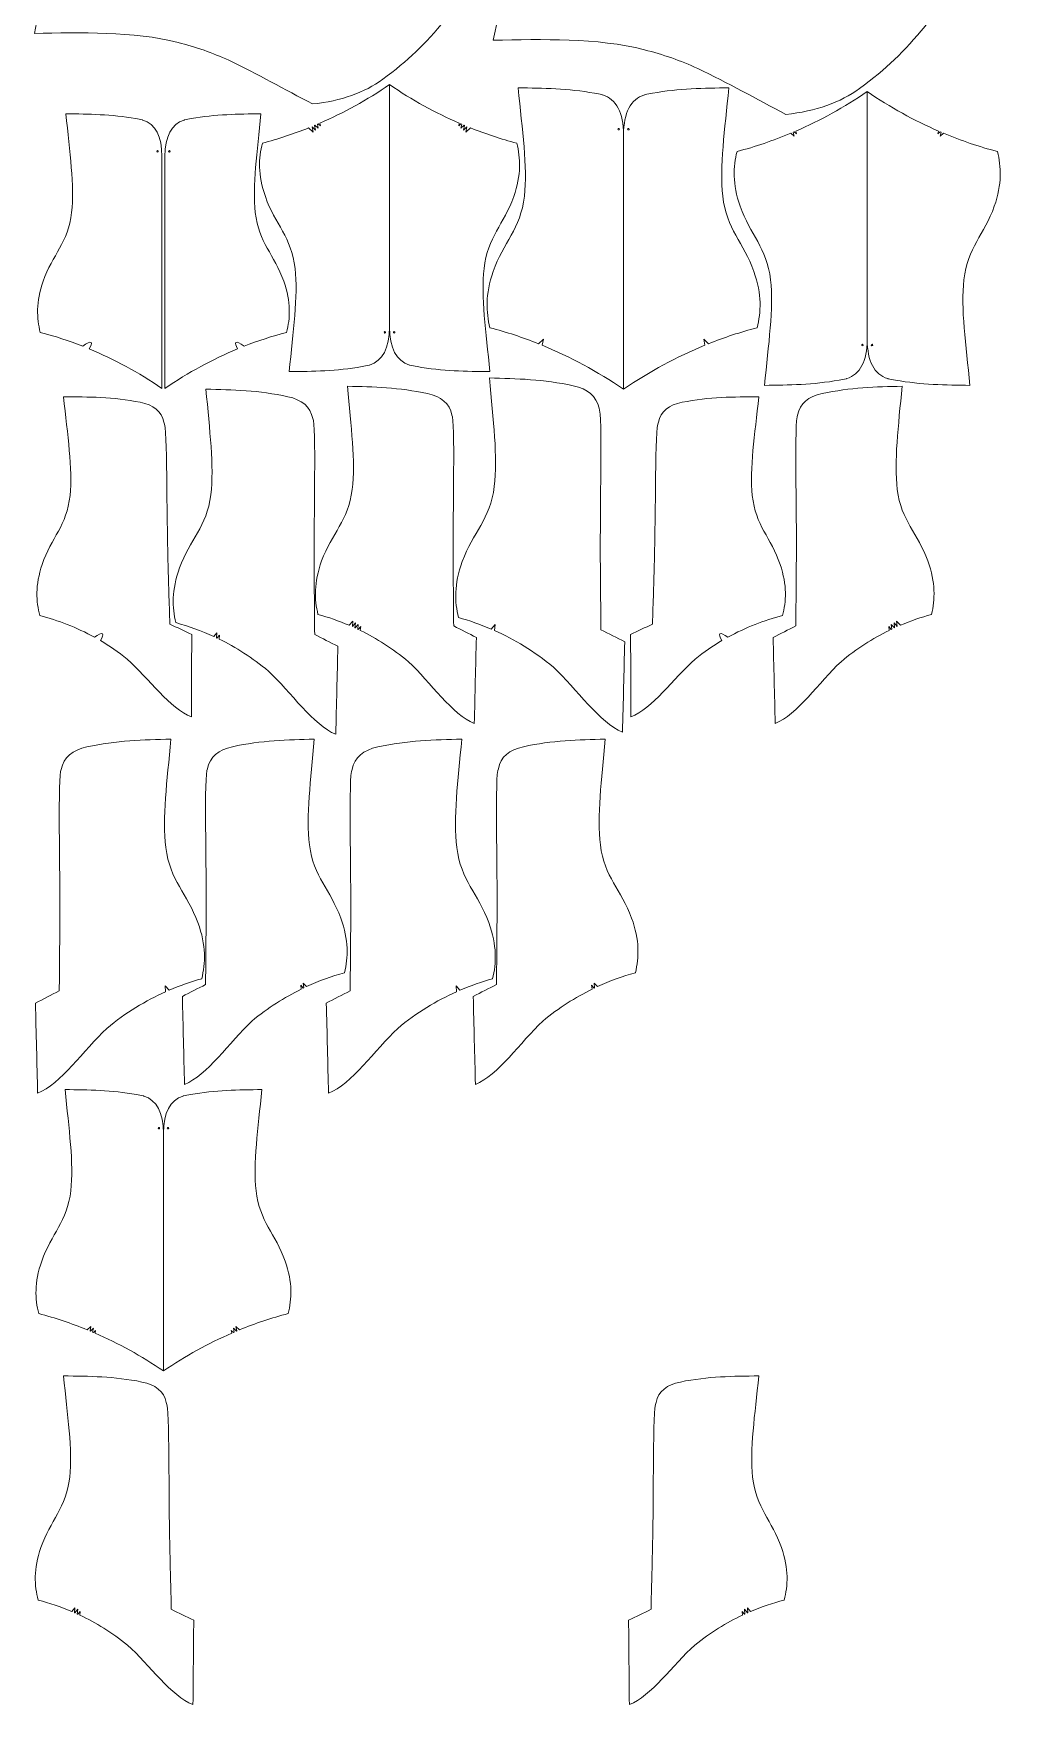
# Model space of a CAD drawing. Header units: centimetres. Extents: x -33 to 32, y -295 to -71.
# Drawn here: x -32.6 to 32.5, y -295 to -183.1 of the extents above; entities that cross this region are included whole.
import ezdxf

# ---------------------------------------------------------------- set-up
doc = ezdxf.new("R2010")
doc.units = ezdxf.units.CM
doc.header["$MEASUREMENT"] = 0
doc.layers.add('Layer 1', color=7, linetype='Continuous')

msp = doc.modelspace()

# ---------------------------------------------------------------- linework, layer by layer
at = {"layer": 'Layer 1', "color": 250, "lineweight": 20}
for points, knots in [([(0.07031, -174.0074), (-0.10193, -172.87652), (-1.4455, -171.23133), (-2.16322, -170.21878), (-3.07031, -168.93911), (-4.058, -167.69209), (-4.98996, -166.42251), (-6.31578, -164.81381), (-7.46897, -163.69403), (-9.16235, -162.45643), (-10.38742, -161.56114), (-11.94888, -161.00803), (-13.85112, -160.80163), (-15.72543, -161.77657), (-17.54985, -162.81549), (-19.47407, -163.72644), (-20.54565, -164.22723), (-21.68208, -164.61452), (-22.86583, -164.91901), (-25.88849, -165.69645), (-29.38812, -165.57224), (-32.48788, -165.53045), (-30.09768, -177.42289), (-30.09768, -171.22671), (-32.48788, -183.11916), (-29.38812, -183.07737), (-25.88849, -182.95316), (-22.86583, -183.73059), (-21.68208, -184.03509), (-20.54565, -184.42238), (-19.47407, -184.92317), (-17.54985, -185.83412), (-15.72543, -186.87304), (-13.85112, -187.84798), (-11.94888, -187.64158), (-10.38742, -187.08847), (-9.16235, -186.19318), (-7.46897, -184.95558), (-6.31578, -183.8358), (-4.98996, -182.2271), (-4.058, -180.95752), (-3.07031, -179.7105), (-2.16322, -178.43083), (-1.4455, -177.41827), (-0.10193, -175.7731), (0.07031, -174.64222), (-0.11682, -174.53642), (-0.30394, -174.43061), (-0.49106, -174.32481), (-0.30394, -174.21901), (-0.11682, -174.1132), (0.07031, -174.0074)], [0, 0, 0, 0, 0.058823529, 0.058823529, 0.058823529, 0.117647059, 0.117647059, 0.117647059, 0.176470588, 0.176470588, 0.176470588, 0.235294118, 0.235294118, 0.235294118, 0.294117647, 0.294117647, 0.294117647, 0.352941176, 0.352941176, 0.352941176, 0.411764706, 0.411764706, 0.411764706, 0.470588235, 0.470588235, 0.470588235, 0.529411765, 0.529411765, 0.529411765, 0.588235294, 0.588235294, 0.588235294, 0.647058824, 0.647058824, 0.647058824, 0.705882353, 0.705882353, 0.705882353, 0.764705882, 0.764705882, 0.764705882, 0.823529412, 0.823529412, 0.823529412, 0.882352941, 0.882352941, 0.882352941, 0.941176471, 0.941176471, 0.941176471, 1, 1, 1, 1]), ([(32.48789, -173.991), (32.30676, -172.8017), (30.89379, -171.07154), (30.13899, -170.00667), (29.18506, -168.6609), (28.14635, -167.34945), (27.16622, -166.0143), (25.77192, -164.3225), (24.55916, -163.14487), (22.77832, -161.84335), (21.48995, -160.9018), (19.84783, -160.32011), (17.84733, -160.10306), (15.8762, -161.12837), (13.95753, -162.22095), (11.93392, -163.17896), (10.80698, -163.70561), (9.61185, -164.11291), (8.36694, -164.43313), (5.18814, -165.25073), (1.50774, -165.12011), (-1.75215, -165.07616), (-1.11073, -168.2675), (0.09695, -172.42493), (0.1466, -174.25526), (0.14229, -174.27844), (0.13796, -174.30163), (0.13364, -174.32481), (0.13796, -174.34798), (0.14229, -174.37117), (0.1466, -174.39436), (0.09695, -176.22469), (-1.11073, -180.38211), (-1.75215, -183.57345), (1.50774, -183.5295), (5.18814, -183.39887), (8.36694, -184.21648), (9.61185, -184.53669), (10.80698, -184.94399), (11.93392, -185.47065), (13.95753, -186.42865), (15.8762, -187.52125), (17.84733, -188.54655), (19.84783, -188.32948), (21.48995, -187.7478), (22.77832, -186.80625), (24.55916, -185.50474), (25.77192, -184.32711), (27.16622, -182.63531), (27.63617, -181.99512), (28.1196, -181.36039), (28.60068, -180.72471), (28.60068, -180.72471), (28.41726, -180.39989), (28.41726, -180.39989), (28.41726, -180.39989), (28.82355, -180.42981), (28.82355, -180.42981), (29.27042, -179.83759), (29.71317, -179.24368), (30.13899, -178.64293), (30.89379, -177.57808), (32.30676, -175.84791), (32.48789, -174.65861), (32.2911, -174.54735), (32.09431, -174.43606), (31.89754, -174.32481), (32.09431, -174.21354), (32.2911, -174.10226), (32.48789, -173.991)], [0, 0, 0, 0, 0.043478261, 0.043478261, 0.043478261, 0.086956522, 0.086956522, 0.086956522, 0.130434783, 0.130434783, 0.130434783, 0.173913043, 0.173913043, 0.173913043, 0.217391304, 0.217391304, 0.217391304, 0.260869565, 0.260869565, 0.260869565, 0.304347826, 0.304347826, 0.304347826, 0.347826087, 0.347826087, 0.347826087, 0.391304348, 0.391304348, 0.391304348, 0.434782609, 0.434782609, 0.434782609, 0.47826087, 0.47826087, 0.47826087, 0.52173913, 0.52173913, 0.52173913, 0.565217391, 0.565217391, 0.565217391, 0.608695652, 0.608695652, 0.608695652, 0.652173913, 0.652173913, 0.652173913, 0.695652174, 0.695652174, 0.695652174, 0.739130435, 0.739130435, 0.739130435, 0.782608696, 0.782608696, 0.782608696, 0.826086957, 0.826086957, 0.826086957, 0.869565217, 0.869565217, 0.869565217, 0.913043478, 0.913043478, 0.913043478, 0.956521739, 0.956521739, 0.956521739, 1, 1, 1, 1]), ([(-15.02843, -198.86148), (-15.26806, -196.74798), (-16.35994, -195.92562), (-17.01796, -194.05134), (-17.53259, -192.58555), (-17.47114, -191.46282), (-17.22143, -190.47203), (-16.17166, -190.19674), (-15.13957, -189.85641), (-14.12514, -189.45125), (-14.12514, -189.45125), (-13.81438, -189.74002), (-13.81438, -189.74002), (-13.81438, -189.74002), (-13.88569, -189.38378), (-13.88569, -189.38378), (-13.88569, -189.38378), (-13.65644, -189.59683), (-13.65644, -189.59683), (-13.65644, -189.59683), (-13.71884, -189.28511), (-13.71884, -189.28511), (-13.71884, -189.28511), (-13.69591, -189.27553), (-13.69591, -189.27553), (-13.69591, -189.27553), (-13.4838, -189.47263), (-13.4838, -189.47263), (-13.4838, -189.47263), (-13.53674, -189.20815), (-13.53674, -189.20815), (-13.53674, -189.20815), (-13.47677, -189.18246), (-13.47677, -189.18246), (-13.47677, -189.18246), (-13.33328, -189.31579), (-13.33328, -189.31579), (-13.33328, -189.31579), (-13.36928, -189.13601), (-13.36928, -189.13601), (-11.76876, -188.43964), (-10.21297, -187.57888), (-8.70192, -186.5536), (-8.70192, -197.37763), (-8.70191, -202.78965), (-8.70191, -202.78965), (-8.71151, -204.197), (-9.15815, -205.04421), (-10.04187, -205.3313), (-10.05064, -205.33307), (-10.05944, -205.3348), (-10.06827, -205.33652), (-10.22836, -205.3706), (-10.38735, -205.40183), (-10.54533, -205.43049), (-12.24694, -205.73916), (-13.83217, -205.74837), (-15.4235, -205.77331), (-15.1619, -203.08059), (-14.81507, -200.74353), (-15.02843, -198.86148)], [0, 0, 0, 0, 0.05, 0.05, 0.05, 0.1, 0.1, 0.1, 0.15, 0.15, 0.15, 0.2, 0.2, 0.2, 0.25, 0.25, 0.25, 0.3, 0.3, 0.3, 0.35, 0.35, 0.35, 0.4, 0.4, 0.4, 0.45, 0.45, 0.45, 0.5, 0.5, 0.5, 0.55, 0.55, 0.55, 0.6, 0.6, 0.6, 0.65, 0.65, 0.65, 0.7, 0.7, 0.7, 0.75, 0.75, 0.75, 0.8, 0.8, 0.8, 0.85, 0.85, 0.85, 0.9, 0.9, 0.9, 0.95, 0.95, 0.95, 1, 1, 1, 1]), ([(-2.37539, -198.86148), (-2.13576, -196.74798), (-1.04388, -195.92562), (-0.38586, -194.05134), (0.12877, -192.58555), (0.06732, -191.46282), (-0.18239, -190.47203), (-1.23216, -190.19674), (-2.26425, -189.85641), (-3.27868, -189.45125), (-3.27868, -189.45125), (-3.58944, -189.74002), (-3.58944, -189.74002), (-3.58944, -189.74002), (-3.51813, -189.38378), (-3.51813, -189.38378), (-3.51813, -189.38378), (-3.74738, -189.59683), (-3.74738, -189.59683), (-3.74738, -189.59683), (-3.68498, -189.28511), (-3.68498, -189.28511), (-3.68498, -189.28511), (-3.70791, -189.27553), (-3.70791, -189.27553), (-3.70791, -189.27553), (-3.92002, -189.47263), (-3.92002, -189.47263), (-3.92002, -189.47263), (-3.86708, -189.20815), (-3.86708, -189.20815), (-3.86708, -189.20815), (-3.92705, -189.18246), (-3.92705, -189.18246), (-3.92705, -189.18246), (-4.07054, -189.31579), (-4.07054, -189.31579), (-4.07054, -189.31579), (-4.03454, -189.13601), (-4.03454, -189.13601), (-5.63506, -188.43964), (-7.19085, -187.57888), (-8.7019, -186.5536), (-8.7019, -197.37763), (-8.70191, -202.78965), (-8.70191, -202.78965), (-8.69231, -204.197), (-8.24567, -205.04421), (-7.36195, -205.3313), (-7.35318, -205.33307), (-7.34438, -205.3348), (-7.33555, -205.33652), (-7.17546, -205.3706), (-7.01647, -205.40183), (-6.85849, -205.43049), (-5.15688, -205.73916), (-3.57165, -205.74837), (-1.98032, -205.77331), (-2.24192, -203.08059), (-2.58875, -200.74353), (-2.37539, -198.86148)], [0, 0, 0, 0, 0.05, 0.05, 0.05, 0.1, 0.1, 0.1, 0.15, 0.15, 0.15, 0.2, 0.2, 0.2, 0.25, 0.25, 0.25, 0.3, 0.3, 0.3, 0.35, 0.35, 0.35, 0.4, 0.4, 0.4, 0.45, 0.45, 0.45, 0.5, 0.5, 0.5, 0.55, 0.55, 0.55, 0.6, 0.6, 0.6, 0.65, 0.65, 0.65, 0.7, 0.7, 0.7, 0.75, 0.75, 0.75, 0.8, 0.8, 0.8, 0.85, 0.85, 0.85, 0.9, 0.9, 0.9, 0.95, 0.95, 0.95, 1, 1, 1, 1]), ([(6.96849, -206.9465), (6.96849, -195.58127), (6.9685, -189.89865), (6.9685, -189.89865), (6.95842, -188.42094), (6.48944, -187.53137), (5.56154, -187.22993), (5.55234, -187.22807), (5.54309, -187.22624), (5.53383, -187.22443), (5.36573, -187.18866), (5.19879, -187.15586), (5.03291, -187.12576), (3.24622, -186.80167), (1.58173, -186.792), (-0.08917, -186.76581), (0.18552, -189.59317), (0.54969, -192.04708), (0.32565, -194.02324), (0.07404, -196.24241), (-1.07243, -197.1059), (-1.76335, -199.07387), (-2.3037, -200.61297), (-2.23919, -201.79183), (-1.977, -202.83216), (-0.87474, -203.12122), (0.20896, -203.47855), (1.27412, -203.90396), (1.27412, -203.90396), (1.6004, -203.60075), (1.6004, -203.60075), (1.6004, -203.60075), (1.5198, -204.00339), (1.5198, -204.00339), (3.39373, -204.77235), (5.20997, -205.75331), (6.96849, -206.9465)], [0, 0, 0, 0, 0.083333333, 0.083333333, 0.083333333, 0.166666667, 0.166666667, 0.166666667, 0.25, 0.25, 0.25, 0.333333333, 0.333333333, 0.333333333, 0.416666667, 0.416666667, 0.416666667, 0.5, 0.5, 0.5, 0.583333333, 0.583333333, 0.583333333, 0.666666667, 0.666666667, 0.666666667, 0.75, 0.75, 0.75, 0.833333333, 0.833333333, 0.833333333, 0.916666667, 0.916666667, 0.916666667, 1, 1, 1, 1]), ([(6.96851, -206.9465), (6.96851, -195.58127), (6.9685, -189.89865), (6.9685, -189.89865), (6.97858, -188.42094), (7.44756, -187.53137), (8.37546, -187.22993), (8.38466, -187.22807), (8.39391, -187.22624), (8.40317, -187.22443), (8.57127, -187.18866), (8.73821, -187.15586), (8.90409, -187.12576), (10.69078, -186.80167), (12.35527, -186.792), (14.02617, -186.76581), (13.75148, -189.59317), (13.38731, -192.04708), (13.61135, -194.02324), (13.86296, -196.24241), (15.00943, -197.1059), (15.70035, -199.07387), (16.2407, -200.61297), (16.17619, -201.79183), (15.914, -202.83216), (14.81174, -203.12122), (13.72804, -203.47855), (12.66288, -203.90396), (12.66288, -203.90396), (12.3366, -203.60075), (12.3366, -203.60075), (12.3366, -203.60075), (12.4172, -204.00339), (12.4172, -204.00339), (10.54327, -204.77235), (8.72703, -205.75331), (6.96851, -206.9465)], [0, 0, 0, 0, 0.083333333, 0.083333333, 0.083333333, 0.166666667, 0.166666667, 0.166666667, 0.25, 0.25, 0.25, 0.333333333, 0.333333333, 0.333333333, 0.416666667, 0.416666667, 0.416666667, 0.5, 0.5, 0.5, 0.583333333, 0.583333333, 0.583333333, 0.666666667, 0.666666667, 0.666666667, 0.75, 0.75, 0.75, 0.833333333, 0.833333333, 0.833333333, 0.916666667, 0.916666667, 0.916666667, 1, 1, 1, 1]), ([(16.8131, -199.61767), (16.56783, -197.45444), (15.45026, -196.61272), (14.77675, -194.69436), (14.25002, -193.19407), (14.31292, -192.04492), (14.5685, -191.03082), (15.79489, -190.70921), (16.99768, -190.30091), (18.17698, -189.80616), (18.17698, -189.80616), (18.39408, -190.0079), (18.39408, -190.0079), (18.39408, -190.0079), (18.33988, -189.7372), (18.33988, -189.7372), (18.33988, -189.7372), (18.40127, -189.7109), (18.40127, -189.7109), (18.40127, -189.7109), (18.54813, -189.84737), (18.54813, -189.84737), (18.54813, -189.84737), (18.51129, -189.66336), (18.51129, -189.66336), (20.14947, -188.95061), (21.74187, -188.06959), (23.28847, -187.02019), (23.28847, -198.09891), (23.28848, -203.63827), (23.28848, -203.63827), (23.27865, -205.07873), (22.82149, -205.94587), (21.91699, -206.23971), (21.90802, -206.24153), (21.89901, -206.24331), (21.88997, -206.24507), (21.72612, -206.27993), (21.56338, -206.31191), (21.40168, -206.34125), (19.66003, -206.65718), (18.0375, -206.66661), (16.40873, -206.69214), (16.67649, -203.93606), (17.03149, -201.54401), (16.8131, -199.61767)], [0, 0, 0, 0, 0.066666667, 0.066666667, 0.066666667, 0.133333333, 0.133333333, 0.133333333, 0.2, 0.2, 0.2, 0.266666667, 0.266666667, 0.266666667, 0.333333333, 0.333333333, 0.333333333, 0.4, 0.4, 0.4, 0.466666667, 0.466666667, 0.466666667, 0.533333333, 0.533333333, 0.533333333, 0.6, 0.6, 0.6, 0.666666667, 0.666666667, 0.666666667, 0.733333333, 0.733333333, 0.733333333, 0.8, 0.8, 0.8, 0.866666667, 0.866666667, 0.866666667, 0.933333333, 0.933333333, 0.933333333, 1, 1, 1, 1]), ([(29.76386, -199.61767), (30.00913, -197.45444), (31.1267, -196.61272), (31.80021, -194.69436), (32.32694, -193.19407), (32.26404, -192.04492), (32.00846, -191.03082), (30.78207, -190.70921), (29.57928, -190.30091), (28.39998, -189.80616), (28.39998, -189.80616), (28.18288, -190.0079), (28.18288, -190.0079), (28.18288, -190.0079), (28.23708, -189.7372), (28.23708, -189.7372), (28.23708, -189.7372), (28.17569, -189.7109), (28.17569, -189.7109), (28.17569, -189.7109), (28.02883, -189.84737), (28.02883, -189.84737), (28.02883, -189.84737), (28.06567, -189.66336), (28.06567, -189.66336), (26.42749, -188.95061), (24.83509, -188.06959), (23.28849, -187.02019), (23.28849, -198.09891), (23.28848, -203.63827), (23.28848, -203.63827), (23.29831, -205.07873), (23.75547, -205.94587), (24.65997, -206.23971), (24.66894, -206.24153), (24.67795, -206.24331), (24.68699, -206.24507), (24.85084, -206.27993), (25.01358, -206.31191), (25.17528, -206.34125), (26.91693, -206.65718), (28.53946, -206.66661), (30.16823, -206.69214), (29.90047, -203.93606), (29.54547, -201.54401), (29.76386, -199.61767)], [0, 0, 0, 0, 0.066666667, 0.066666667, 0.066666667, 0.133333333, 0.133333333, 0.133333333, 0.2, 0.2, 0.2, 0.266666667, 0.266666667, 0.266666667, 0.333333333, 0.333333333, 0.333333333, 0.4, 0.4, 0.4, 0.466666667, 0.466666667, 0.466666667, 0.533333333, 0.533333333, 0.533333333, 0.6, 0.6, 0.6, 0.666666667, 0.666666667, 0.666666667, 0.733333333, 0.733333333, 0.733333333, 0.8, 0.8, 0.8, 0.866666667, 0.866666667, 0.866666667, 0.933333333, 0.933333333, 0.933333333, 1, 1, 1, 1]), ([(6.63964, -189.58596), (6.61007, -189.58518), (6.58674, -189.56059), (6.58751, -189.53102), (6.58829, -189.50145), (6.61288, -189.47812), (6.64245, -189.47889), (6.67202, -189.47967), (6.69535, -189.50426), (6.69458, -189.53383), (6.6938, -189.5634), (6.66921, -189.58673), (6.63964, -189.58596)], [0, 0, 0, 0, 0.25, 0.25, 0.25, 0.5, 0.5, 0.5, 0.75, 0.75, 0.75, 1, 1, 1, 1]), ([(7.29736, -189.58596), (7.32693, -189.58518), (7.35026, -189.56059), (7.34949, -189.53102), (7.34871, -189.50145), (7.32412, -189.47812), (7.29455, -189.47889), (7.26498, -189.47967), (7.24165, -189.50426), (7.24242, -189.53383), (7.2432, -189.5634), (7.26779, -189.58673), (7.29736, -189.58596)], [0, 0, 0, 0, 0.25, 0.25, 0.25, 0.5, 0.5, 0.5, 0.75, 0.75, 0.75, 1, 1, 1, 1]), ([(-9.0151, -203.08747), (-9.04327, -203.0882), (-9.06549, -203.11161), (-9.06475, -203.13978), (-9.06401, -203.16795), (-9.0406, -203.19016), (-9.01243, -203.18942), (-8.98427, -203.18868), (-8.96205, -203.16527), (-8.96278, -203.13711), (-8.96352, -203.10894), (-8.98694, -203.08673), (-9.0151, -203.08747)], [0, 0, 0, 0, 0.25, 0.25, 0.25, 0.5, 0.5, 0.5, 0.75, 0.75, 0.75, 1, 1, 1, 1]), ([(-8.38872, -203.08747), (-8.36055, -203.0882), (-8.33833, -203.11161), (-8.33907, -203.13978), (-8.33981, -203.16795), (-8.36322, -203.19016), (-8.39139, -203.18942), (-8.41955, -203.18868), (-8.44177, -203.16527), (-8.44104, -203.13711), (-8.4403, -203.10894), (-8.41688, -203.08673), (-8.38872, -203.08747)], [0, 0, 0, 0, 0.25, 0.25, 0.25, 0.5, 0.5, 0.5, 0.75, 0.75, 0.75, 1, 1, 1, 1]), ([(22.96791, -203.94308), (22.93909, -203.94384), (22.91634, -203.9678), (22.91709, -203.99663), (22.91785, -204.02545), (22.94182, -204.0482), (22.97064, -204.04744), (22.99947, -204.04669), (23.02221, -204.02271), (23.02146, -203.99389), (23.0207, -203.96506), (22.99674, -203.94232), (22.96791, -203.94308)], [0, 0, 0, 0, 0.25, 0.25, 0.25, 0.5, 0.5, 0.5, 0.75, 0.75, 0.75, 1, 1, 1, 1]), ([(23.60905, -203.94308), (23.63787, -203.94384), (23.66062, -203.9678), (23.65987, -203.99663), (23.65911, -204.02545), (23.63514, -204.0482), (23.60632, -204.04744), (23.57749, -204.04669), (23.55475, -204.02271), (23.5555, -203.99389), (23.55626, -203.96506), (23.58022, -203.94232), (23.60905, -203.94308)], [0, 0, 0, 0, 0.25, 0.25, 0.25, 0.5, 0.5, 0.5, 0.75, 0.75, 0.75, 1, 1, 1, 1]), ([(-12.30373, -230.05841), (-13.79289, -229.47145), (-15.31231, -227.23491), (-16.81662, -225.82315), (-17.89953, -224.92748), (-19.0001, -224.23016), (-20.11416, -223.68407), (-20.11416, -223.68407), (-20.08936, -223.41608), (-20.08936, -223.41608), (-20.08936, -223.41608), (-20.26091, -223.61298), (-20.26091, -223.61298), (-20.26091, -223.61298), (-20.28965, -223.59929), (-20.28965, -223.59929), (-20.28965, -223.59929), (-20.25942, -223.27262), (-20.25942, -223.27262), (-20.25942, -223.27262), (-20.47035, -223.51472), (-20.47035, -223.51472), (-21.31222, -223.12697), (-22.16153, -222.82232), (-23.01645, -222.58074), (-23.26033, -221.56376), (-23.30998, -220.41397), (-22.76601, -218.91984), (-22.07047, -217.00935), (-20.94328, -216.18055), (-20.67313, -214.0203), (-20.43257, -212.0966), (-20.75999, -209.70063), (-20.99601, -206.94164), (-19.21645, -206.99005), (-17.44415, -207.01911), (-15.52028, -207.45178), (-14.5756, -207.64688), (-13.99783, -208.12269), (-13.8392, -208.91919), (-13.60267, -209.24673), (-13.78253, -215.539), (-13.75419, -218.84892), (-13.74128, -220.35719), (-13.72835, -221.8655), (-13.71544, -223.37378), (-13.19669, -223.63834), (-12.67795, -223.90288), (-12.1592, -224.16744), (-12.20738, -226.13109), (-12.25554, -228.09476), (-12.30373, -230.05841)], [0, 0, 0, 0, 0.058823529, 0.058823529, 0.058823529, 0.117647059, 0.117647059, 0.117647059, 0.176470588, 0.176470588, 0.176470588, 0.235294118, 0.235294118, 0.235294118, 0.294117647, 0.294117647, 0.294117647, 0.352941176, 0.352941176, 0.352941176, 0.411764706, 0.411764706, 0.411764706, 0.470588235, 0.470588235, 0.470588235, 0.529411765, 0.529411765, 0.529411765, 0.588235294, 0.588235294, 0.588235294, 0.647058824, 0.647058824, 0.647058824, 0.705882353, 0.705882353, 0.705882353, 0.764705882, 0.764705882, 0.764705882, 0.823529412, 0.823529412, 0.823529412, 0.882352941, 0.882352941, 0.882352941, 0.941176471, 0.941176471, 0.941176471, 1, 1, 1, 1]), ([(-3.02751, -229.33431), (-4.48244, -228.76085), (-5.96694, -226.57572), (-7.43666, -225.19642), (-8.49468, -224.32135), (-9.56995, -223.64005), (-10.6584, -223.10651), (-10.6584, -223.10651), (-10.63417, -222.84469), (-10.63417, -222.84469), (-10.63417, -222.84469), (-10.80178, -223.03706), (-10.80178, -223.03706), (-10.80178, -223.03706), (-10.82985, -223.02369), (-10.82985, -223.02369), (-10.82985, -223.02369), (-10.80033, -222.70454), (-10.80033, -222.70454), (-10.80033, -222.70454), (-11.0064, -222.94106), (-11.0064, -222.94106), (-11.0064, -222.94106), (-11.01629, -222.93651), (-11.01629, -222.93651), (-11.01629, -222.93651), (-10.98507, -222.59917), (-10.98507, -222.59917), (-10.98507, -222.59917), (-11.19067, -222.83512), (-11.19067, -222.83512), (-11.19067, -222.83512), (-11.15719, -222.47338), (-11.15719, -222.47338), (-11.15719, -222.47338), (-11.40894, -222.7623), (-11.40894, -222.7623), (-12.09941, -222.46688), (-12.79477, -222.22612), (-13.49396, -222.02855), (-13.73224, -221.03494), (-13.78075, -219.9116), (-13.24928, -218.45181), (-12.56974, -216.58524), (-11.46846, -215.77551), (-11.20451, -213.6649), (-10.96949, -211.78543), (-11.28939, -209.44453), (-11.51997, -206.74897), (-9.78133, -206.79626), (-8.04976, -206.82466), (-6.17013, -207.24738), (-5.24717, -207.43799), (-4.68268, -207.90287), (-4.52768, -208.68106), (-4.2966, -209.00106), (-4.47233, -215.14869), (-4.44463, -218.38252), (-4.43202, -219.85611), (-4.41939, -221.32975), (-4.40678, -222.80336), (-3.89996, -223.06184), (-3.39314, -223.3203), (-2.88632, -223.57877), (-2.93339, -225.49729), (-2.98044, -227.41581), (-3.02751, -229.33431)], [0, 0, 0, 0, 0.045454545, 0.045454545, 0.045454545, 0.090909091, 0.090909091, 0.090909091, 0.136363636, 0.136363636, 0.136363636, 0.181818182, 0.181818182, 0.181818182, 0.227272727, 0.227272727, 0.227272727, 0.272727273, 0.272727273, 0.272727273, 0.318181818, 0.318181818, 0.318181818, 0.363636364, 0.363636364, 0.363636364, 0.409090909, 0.409090909, 0.409090909, 0.454545455, 0.454545455, 0.454545455, 0.5, 0.5, 0.5, 0.545454545, 0.545454545, 0.545454545, 0.590909091, 0.590909091, 0.590909091, 0.636363636, 0.636363636, 0.636363636, 0.681818182, 0.681818182, 0.681818182, 0.727272727, 0.727272727, 0.727272727, 0.772727273, 0.772727273, 0.772727273, 0.818181818, 0.818181818, 0.818181818, 0.863636364, 0.863636364, 0.863636364, 0.909090909, 0.909090909, 0.909090909, 0.954545455, 0.954545455, 0.954545455, 1, 1, 1, 1]), ([(6.90119, -229.91195), (5.3735, -229.30982), (3.81478, -227.01543), (2.27157, -225.56716), (0.97924, -224.4983), (-0.3376, -223.70467), (-1.67222, -223.11044), (-1.67222, -223.11044), (-1.63498, -222.70796), (-1.63498, -222.70796), (-1.63498, -222.70796), (-1.89934, -223.01135), (-1.89934, -223.01135), (-2.62433, -222.70118), (-3.35444, -222.44835), (-4.08859, -222.24089), (-4.33879, -221.19761), (-4.38972, -220.01809), (-3.83167, -218.48531), (-3.11815, -216.52543), (-1.96181, -215.67519), (-1.68468, -213.45906), (-1.4379, -211.4856), (-1.77379, -209.02768), (-2.01591, -206.19734), (-0.19032, -206.247), (1.62782, -206.27681), (3.60143, -206.72067), (4.57054, -206.9208), (5.16326, -207.40893), (5.326, -208.22603), (5.56864, -208.56203), (5.38413, -215.01705), (5.41321, -218.41257), (5.42645, -219.95984), (5.43971, -221.50715), (5.45295, -223.05444), (5.98511, -223.32585), (6.51727, -223.59723), (7.04944, -223.86864), (7.00002, -225.88305), (6.9506, -227.89751), (6.90119, -229.91195)], [0, 0, 0, 0, 0.071428571, 0.071428571, 0.071428571, 0.142857143, 0.142857143, 0.142857143, 0.214285714, 0.214285714, 0.214285714, 0.285714286, 0.285714286, 0.285714286, 0.357142857, 0.357142857, 0.357142857, 0.428571429, 0.428571429, 0.428571429, 0.5, 0.5, 0.5, 0.571428571, 0.571428571, 0.571428571, 0.642857143, 0.642857143, 0.642857143, 0.714285714, 0.714285714, 0.714285714, 0.785714286, 0.785714286, 0.785714286, 0.857142857, 0.857142857, 0.857142857, 0.928571429, 0.928571429, 0.928571429, 1, 1, 1, 1]), ([(17.12639, -229.33431), (18.58132, -228.76085), (20.06582, -226.57572), (21.53554, -225.19642), (22.59356, -224.32135), (23.66883, -223.64005), (24.75728, -223.10651), (24.75728, -223.10651), (24.73305, -222.84469), (24.73305, -222.84469), (24.73305, -222.84469), (24.90066, -223.03706), (24.90066, -223.03706), (24.90066, -223.03706), (24.92873, -223.02369), (24.92873, -223.02369), (24.92873, -223.02369), (24.89921, -222.70454), (24.89921, -222.70454), (24.89921, -222.70454), (25.10528, -222.94106), (25.10528, -222.94106), (25.10528, -222.94106), (25.11517, -222.93651), (25.11517, -222.93651), (25.11517, -222.93651), (25.08395, -222.59917), (25.08395, -222.59917), (25.08395, -222.59917), (25.28955, -222.83512), (25.28955, -222.83512), (25.28955, -222.83512), (25.25607, -222.47338), (25.25607, -222.47338), (25.25607, -222.47338), (25.50782, -222.7623), (25.50782, -222.7623), (26.19829, -222.46688), (26.89365, -222.22612), (27.59284, -222.02855), (27.83112, -221.03494), (27.87963, -219.9116), (27.34816, -218.45181), (26.66862, -216.58524), (25.56734, -215.77551), (25.30339, -213.6649), (25.06837, -211.78543), (25.38827, -209.44453), (25.61885, -206.74897), (23.88021, -206.79626), (22.14864, -206.82466), (20.26901, -207.24738), (19.34605, -207.43799), (18.78156, -207.90287), (18.62656, -208.68106), (18.39548, -209.00106), (18.57121, -215.14869), (18.54351, -218.38252), (18.5309, -219.85611), (18.51827, -221.32975), (18.50566, -222.80336), (17.99884, -223.06184), (17.49202, -223.3203), (16.9852, -223.57877), (17.03227, -225.49729), (17.07932, -227.41581), (17.12639, -229.33431)], [0, 0, 0, 0, 0.045454545, 0.045454545, 0.045454545, 0.090909091, 0.090909091, 0.090909091, 0.136363636, 0.136363636, 0.136363636, 0.181818182, 0.181818182, 0.181818182, 0.227272727, 0.227272727, 0.227272727, 0.272727273, 0.272727273, 0.272727273, 0.318181818, 0.318181818, 0.318181818, 0.363636364, 0.363636364, 0.363636364, 0.409090909, 0.409090909, 0.409090909, 0.454545455, 0.454545455, 0.454545455, 0.5, 0.5, 0.5, 0.545454545, 0.545454545, 0.545454545, 0.590909091, 0.590909091, 0.590909091, 0.636363636, 0.636363636, 0.636363636, 0.681818182, 0.681818182, 0.681818182, 0.727272727, 0.727272727, 0.727272727, 0.772727273, 0.772727273, 0.772727273, 0.818181818, 0.818181818, 0.818181818, 0.863636364, 0.863636364, 0.863636364, 0.909090909, 0.909090909, 0.909090909, 0.954545455, 0.954545455, 0.954545455, 1, 1, 1, 1])]:
    msp.add_open_spline(points, degree=3, knots=knots, dxfattribs=at)
at = {"layer": 'Layer 1', "color": 242, "lineweight": 20}
for points, knots in [([(-29.99634, -195.11502), (-30.22563, -197.13735), (-31.27041, -197.92425), (-31.90004, -199.71766), (-32.39247, -201.12024), (-32.33368, -202.19453), (-32.09473, -203.14258), (-31.12913, -203.39581), (-30.17915, -203.70653), (-29.24479, -204.07457), (-28.97277, -203.86129), (-28.76358, -203.75857), (-28.69377, -203.82263), (-28.636, -203.87565), (-28.68393, -204.03367), (-28.80945, -204.25059), (-27.13662, -204.9451), (-25.51439, -205.82559), (-23.94274, -206.89197), (-23.94274, -196.53486), (-23.94273, -191.35631), (-23.94273, -191.35631), (-23.95192, -190.00966), (-24.37929, -189.19901), (-25.22489, -188.9243), (-25.23328, -188.92261), (-25.24169, -188.92095), (-25.25014, -188.9193), (-25.40333, -188.88669), (-25.55546, -188.8568), (-25.70663, -188.82938), (-27.33484, -188.53403), (-28.85169, -188.52522), (-30.37436, -188.50134), (-30.12405, -191.07792), (-29.79217, -193.31416), (-29.99634, -195.11502)], [0, 0, 0, 0, 0.083333333, 0.083333333, 0.083333333, 0.166666667, 0.166666667, 0.166666667, 0.25, 0.25, 0.25, 0.333333333, 0.333333333, 0.333333333, 0.416666667, 0.416666667, 0.416666667, 0.5, 0.5, 0.5, 0.583333333, 0.583333333, 0.583333333, 0.666666667, 0.666666667, 0.666666667, 0.75, 0.75, 0.75, 0.833333333, 0.833333333, 0.833333333, 0.916666667, 0.916666667, 0.916666667, 1, 1, 1, 1]), ([(-17.69276, -195.11502), (-17.46347, -197.13735), (-16.41869, -197.92425), (-15.78906, -199.71766), (-15.29663, -201.12024), (-15.35542, -202.19453), (-15.59437, -203.14258), (-16.55997, -203.39581), (-17.50995, -203.70653), (-18.44431, -204.07457), (-18.71633, -203.86129), (-18.92552, -203.75857), (-18.99533, -203.82263), (-19.0531, -203.87565), (-19.00517, -204.03367), (-18.87965, -204.25059), (-20.55248, -204.9451), (-22.17471, -205.82559), (-23.74636, -206.89197), (-23.74636, -196.53486), (-23.74637, -191.35631), (-23.74637, -191.35631), (-23.73718, -190.00966), (-23.30981, -189.19901), (-22.46421, -188.9243), (-22.45582, -188.92261), (-22.44741, -188.92095), (-22.43896, -188.9193), (-22.28577, -188.88669), (-22.13364, -188.8568), (-21.98247, -188.82938), (-20.35426, -188.53403), (-18.83741, -188.52522), (-17.31474, -188.50134), (-17.56505, -191.07792), (-17.89693, -193.31416), (-17.69276, -195.11502)], [0, 0, 0, 0, 0.083333333, 0.083333333, 0.083333333, 0.166666667, 0.166666667, 0.166666667, 0.25, 0.25, 0.25, 0.333333333, 0.333333333, 0.333333333, 0.416666667, 0.416666667, 0.416666667, 0.5, 0.5, 0.5, 0.583333333, 0.583333333, 0.583333333, 0.666666667, 0.666666667, 0.666666667, 0.75, 0.75, 0.75, 0.833333333, 0.833333333, 0.833333333, 0.916666667, 0.916666667, 0.916666667, 1, 1, 1, 1]), ([(-24.19236, -191.02383), (-24.19307, -191.05078), (-24.21547, -191.07204), (-24.24242, -191.07134), (-24.26936, -191.07063), (-24.29063, -191.04823), (-24.28993, -191.02128), (-24.28922, -190.99433), (-24.26681, -190.97306), (-24.23987, -190.97377), (-24.21292, -190.97448), (-24.19166, -190.99689), (-24.19236, -191.02383)], [0, 0, 0, 0, 0.25, 0.25, 0.25, 0.5, 0.5, 0.5, 0.75, 0.75, 0.75, 1, 1, 1, 1]), ([(-23.49674, -191.02383), (-23.49603, -191.05078), (-23.47363, -191.07204), (-23.44668, -191.07134), (-23.41974, -191.07063), (-23.39847, -191.04823), (-23.39917, -191.02128), (-23.39988, -190.99433), (-23.42229, -190.97306), (-23.44923, -190.97377), (-23.47618, -190.97448), (-23.49744, -190.99689), (-23.49674, -191.02383)], [0, 0, 0, 0, 0.25, 0.25, 0.25, 0.5, 0.5, 0.5, 0.75, 0.75, 0.75, 1, 1, 1, 1]), ([(-21.97146, -228.89505), (-23.37461, -228.37502), (-24.83766, -226.31373), (-26.27077, -225.02305), (-26.86481, -224.55193), (-27.46307, -224.14266), (-28.065, -223.78674), (-27.928, -223.55425), (-27.87398, -223.38422), (-27.93457, -223.32915), (-28.00232, -223.26758), (-28.19952, -223.36242), (-28.45726, -223.56255), (-29.6681, -222.89407), (-30.89315, -222.43305), (-32.12774, -222.11141), (-32.3752, -221.16554), (-32.44367, -220.09182), (-31.96389, -218.68486), (-31.35045, -216.88586), (-30.31279, -216.08958), (-30.10173, -214.06528), (-29.91379, -212.26264), (-30.26579, -210.02949), (-30.5393, -207.45527), (-28.87508, -207.46638), (-27.218, -207.45955), (-25.41153, -207.82704), (-24.52482, -207.99126), (-23.97567, -208.42492), (-23.81211, -209.16634), (-23.58476, -209.46794), (-23.63218, -215.35258), (-23.54219, -218.44573), (-23.50119, -219.85521), (-23.46018, -221.26473), (-23.41919, -222.67423), (-22.92925, -222.91155), (-22.43933, -223.14885), (-21.94939, -223.38617), (-21.95675, -225.22247), (-21.9641, -227.05877), (-21.97146, -228.89505)], [0, 0, 0, 0, 0.071428571, 0.071428571, 0.071428571, 0.142857143, 0.142857143, 0.142857143, 0.214285714, 0.214285714, 0.214285714, 0.285714286, 0.285714286, 0.285714286, 0.357142857, 0.357142857, 0.357142857, 0.428571429, 0.428571429, 0.428571429, 0.5, 0.5, 0.5, 0.571428571, 0.571428571, 0.571428571, 0.642857143, 0.642857143, 0.642857143, 0.714285714, 0.714285714, 0.714285714, 0.785714286, 0.785714286, 0.785714286, 0.857142857, 0.857142857, 0.857142857, 0.928571429, 0.928571429, 0.928571429, 1, 1, 1, 1]), ([(7.46298, -228.89505), (8.86613, -228.37502), (10.32918, -226.31373), (11.76229, -225.02305), (12.35633, -224.55193), (12.95459, -224.14266), (13.55652, -223.78674), (13.41952, -223.55425), (13.3655, -223.38422), (13.42609, -223.32915), (13.49384, -223.26758), (13.69104, -223.36242), (13.94878, -223.56255), (15.15962, -222.89407), (16.38467, -222.43305), (17.61926, -222.11141), (17.86672, -221.16554), (17.93519, -220.09182), (17.45541, -218.68486), (16.84197, -216.88586), (15.80431, -216.08958), (15.59325, -214.06528), (15.40531, -212.26264), (15.75731, -210.02949), (16.03082, -207.45527), (14.3666, -207.46638), (12.70952, -207.45955), (10.90305, -207.82704), (10.01634, -207.99126), (9.46719, -208.42492), (9.30363, -209.16634), (9.07628, -209.46794), (9.1237, -215.35258), (9.03371, -218.44573), (8.99271, -219.85521), (8.9517, -221.26473), (8.91071, -222.67423), (8.42077, -222.91155), (7.93085, -223.14885), (7.44091, -223.38617), (7.44827, -225.22247), (7.45562, -227.05877), (7.46298, -228.89505)], [0, 0, 0, 0, 0.071428571, 0.071428571, 0.071428571, 0.142857143, 0.142857143, 0.142857143, 0.214285714, 0.214285714, 0.214285714, 0.285714286, 0.285714286, 0.285714286, 0.357142857, 0.357142857, 0.357142857, 0.428571429, 0.428571429, 0.428571429, 0.5, 0.5, 0.5, 0.571428571, 0.571428571, 0.571428571, 0.642857143, 0.642857143, 0.642857143, 0.714285714, 0.714285714, 0.714285714, 0.785714286, 0.785714286, 0.785714286, 0.857142857, 0.857142857, 0.857142857, 0.928571429, 0.928571429, 0.928571429, 1, 1, 1, 1]), ([(-32.26975, -254.10142), (-30.74206, -253.49929), (-29.18334, -251.2049), (-27.64013, -249.75663), (-26.3478, -248.68777), (-25.03096, -247.89414), (-23.69634, -247.29991), (-23.69634, -247.29991), (-23.73358, -246.89743), (-23.73358, -246.89743), (-23.73358, -246.89743), (-23.46922, -247.20082), (-23.46922, -247.20082), (-22.74423, -246.89065), (-22.01412, -246.63782), (-21.27997, -246.43036), (-21.02977, -245.38708), (-20.97884, -244.20756), (-21.53689, -242.67478), (-22.25041, -240.7149), (-23.40675, -239.86466), (-23.68388, -237.64853), (-23.93066, -235.67507), (-23.59477, -233.21715), (-23.35265, -230.38681), (-25.17824, -230.43647), (-26.99638, -230.46628), (-28.96999, -230.91014), (-29.9391, -231.11027), (-30.53182, -231.5984), (-30.69456, -232.4155), (-30.9372, -232.7515), (-30.75269, -239.20652), (-30.78177, -242.60204), (-30.79501, -244.14931), (-30.80827, -245.69662), (-30.82151, -247.24391), (-31.35367, -247.51532), (-31.88583, -247.7867), (-32.418, -248.05811), (-32.36858, -250.07252), (-32.31916, -252.08698), (-32.26975, -254.10142)], [0, 0, 0, 0, 0.071428571, 0.071428571, 0.071428571, 0.142857143, 0.142857143, 0.142857143, 0.214285714, 0.214285714, 0.214285714, 0.285714286, 0.285714286, 0.285714286, 0.357142857, 0.357142857, 0.357142857, 0.428571429, 0.428571429, 0.428571429, 0.5, 0.5, 0.5, 0.571428571, 0.571428571, 0.571428571, 0.642857143, 0.642857143, 0.642857143, 0.714285714, 0.714285714, 0.714285714, 0.785714286, 0.785714286, 0.785714286, 0.857142857, 0.857142857, 0.857142857, 0.928571429, 0.928571429, 0.928571429, 1, 1, 1, 1]), ([(-22.43399, -253.50358), (-20.94483, -252.91662), (-19.42541, -250.68008), (-17.9211, -249.26832), (-16.83819, -248.37265), (-15.73762, -247.67533), (-14.62356, -247.12924), (-14.62356, -247.12924), (-14.64836, -246.86125), (-14.64836, -246.86125), (-14.64836, -246.86125), (-14.47681, -247.05815), (-14.47681, -247.05815), (-14.47681, -247.05815), (-14.44807, -247.04446), (-14.44807, -247.04446), (-14.44807, -247.04446), (-14.4783, -246.71779), (-14.4783, -246.71779), (-14.4783, -246.71779), (-14.26737, -246.95989), (-14.26737, -246.95989), (-13.4255, -246.57214), (-12.57619, -246.26749), (-11.72127, -246.02591), (-11.47739, -245.00893), (-11.42774, -243.85914), (-11.97171, -242.36501), (-12.66725, -240.45452), (-13.79444, -239.62572), (-14.06459, -237.46547), (-14.30515, -235.54177), (-13.97773, -233.1458), (-13.74171, -230.38681), (-15.52127, -230.43522), (-17.29357, -230.46428), (-19.21744, -230.89695), (-20.16212, -231.09205), (-20.73989, -231.56786), (-20.89852, -232.36436), (-21.13505, -232.6919), (-20.95519, -238.98417), (-20.98353, -242.29409), (-20.99644, -243.80236), (-21.00937, -245.31067), (-21.02228, -246.81895), (-21.54103, -247.08351), (-22.05977, -247.34805), (-22.57852, -247.61261), (-22.53034, -249.57626), (-22.48218, -251.53993), (-22.43399, -253.50358)], [0, 0, 0, 0, 0.058823529, 0.058823529, 0.058823529, 0.117647059, 0.117647059, 0.117647059, 0.176470588, 0.176470588, 0.176470588, 0.235294118, 0.235294118, 0.235294118, 0.294117647, 0.294117647, 0.294117647, 0.352941176, 0.352941176, 0.352941176, 0.411764706, 0.411764706, 0.411764706, 0.470588235, 0.470588235, 0.470588235, 0.529411765, 0.529411765, 0.529411765, 0.588235294, 0.588235294, 0.588235294, 0.647058824, 0.647058824, 0.647058824, 0.705882353, 0.705882353, 0.705882353, 0.764705882, 0.764705882, 0.764705882, 0.823529412, 0.823529412, 0.823529412, 0.882352941, 0.882352941, 0.882352941, 0.941176471, 0.941176471, 0.941176471, 1, 1, 1, 1]), ([(-12.78719, -254.10142), (-11.2595, -253.49929), (-9.70078, -251.2049), (-8.15757, -249.75663), (-6.86524, -248.68777), (-5.5484, -247.89414), (-4.21378, -247.29991), (-4.21378, -247.29991), (-4.25102, -246.89743), (-4.25102, -246.89743), (-4.25102, -246.89743), (-3.98666, -247.20082), (-3.98666, -247.20082), (-3.26167, -246.89065), (-2.53156, -246.63782), (-1.79741, -246.43036), (-1.54721, -245.38708), (-1.49628, -244.20756), (-2.05433, -242.67478), (-2.76785, -240.7149), (-3.92419, -239.86466), (-4.20132, -237.64853), (-4.4481, -235.67507), (-4.11221, -233.21715), (-3.87009, -230.38681), (-5.69568, -230.43647), (-7.51382, -230.46628), (-9.48743, -230.91014), (-10.45654, -231.11027), (-11.04926, -231.5984), (-11.212, -232.4155), (-11.45464, -232.7515), (-11.27013, -239.20652), (-11.29921, -242.60204), (-11.31245, -244.14931), (-11.32571, -245.69662), (-11.33895, -247.24391), (-11.87111, -247.51532), (-12.40327, -247.7867), (-12.93544, -248.05811), (-12.88602, -250.07252), (-12.8366, -252.08698), (-12.78719, -254.10142)], [0, 0, 0, 0, 0.071428571, 0.071428571, 0.071428571, 0.142857143, 0.142857143, 0.142857143, 0.214285714, 0.214285714, 0.214285714, 0.285714286, 0.285714286, 0.285714286, 0.357142857, 0.357142857, 0.357142857, 0.428571429, 0.428571429, 0.428571429, 0.5, 0.5, 0.5, 0.571428571, 0.571428571, 0.571428571, 0.642857143, 0.642857143, 0.642857143, 0.714285714, 0.714285714, 0.714285714, 0.785714286, 0.785714286, 0.785714286, 0.857142857, 0.857142857, 0.857142857, 0.928571429, 0.928571429, 0.928571429, 1, 1, 1, 1]), ([(-2.95143, -253.50358), (-1.46227, -252.91662), (0.05715, -250.68008), (1.56146, -249.26832), (2.64437, -248.37265), (3.74494, -247.67533), (4.859, -247.12924), (4.859, -247.12924), (4.8342, -246.86125), (4.8342, -246.86125), (4.8342, -246.86125), (5.00575, -247.05815), (5.00575, -247.05815), (5.00575, -247.05815), (5.03449, -247.04446), (5.03449, -247.04446), (5.03449, -247.04446), (5.00426, -246.71779), (5.00426, -246.71779), (5.00426, -246.71779), (5.21519, -246.95989), (5.21519, -246.95989), (6.05706, -246.57214), (6.90637, -246.26749), (7.76129, -246.02591), (8.00517, -245.00893), (8.05482, -243.85914), (7.51085, -242.36501), (6.81531, -240.45452), (5.68812, -239.62572), (5.41797, -237.46547), (5.17741, -235.54177), (5.50483, -233.1458), (5.74085, -230.38681), (3.96129, -230.43522), (2.18899, -230.46428), (0.26512, -230.89695), (-0.67956, -231.09205), (-1.25733, -231.56786), (-1.41596, -232.36436), (-1.65249, -232.6919), (-1.47263, -238.98417), (-1.50097, -242.29409), (-1.51388, -243.80236), (-1.52681, -245.31067), (-1.53972, -246.81895), (-2.05847, -247.08351), (-2.57721, -247.34805), (-3.09596, -247.61261), (-3.04778, -249.57626), (-2.99962, -251.53993), (-2.95143, -253.50358)], [0, 0, 0, 0, 0.058823529, 0.058823529, 0.058823529, 0.117647059, 0.117647059, 0.117647059, 0.176470588, 0.176470588, 0.176470588, 0.235294118, 0.235294118, 0.235294118, 0.294117647, 0.294117647, 0.294117647, 0.352941176, 0.352941176, 0.352941176, 0.411764706, 0.411764706, 0.411764706, 0.470588235, 0.470588235, 0.470588235, 0.529411765, 0.529411765, 0.529411765, 0.588235294, 0.588235294, 0.588235294, 0.647058824, 0.647058824, 0.647058824, 0.705882353, 0.705882353, 0.705882353, 0.764705882, 0.764705882, 0.764705882, 0.823529412, 0.823529412, 0.823529412, 0.882352941, 0.882352941, 0.882352941, 0.941176471, 0.941176471, 0.941176471, 1, 1, 1, 1])]:
    msp.add_open_spline(points, degree=3, knots=knots, dxfattribs=at)
at = {"layer": 'Layer 1', "color": 114, "lineweight": 20}
for points, knots in [([(-28.94829, -269.94037), (-30.01133, -269.505), (-31.09421, -269.1426), (-32.19702, -268.85341), (-32.44184, -267.88204), (-32.50208, -266.78134), (-31.99754, -265.34427), (-31.35243, -263.50675), (-30.28196, -262.70051), (-30.04703, -260.62846), (-29.83784, -258.78331), (-30.17788, -256.49207), (-30.43435, -253.85214), (-28.87422, -253.8766), (-27.32007, -253.88563), (-25.65183, -254.18825), (-25.49694, -254.21634), (-25.34107, -254.24697), (-25.18412, -254.28037), (-25.17546, -254.28206), (-25.16684, -254.28377), (-25.15824, -254.2855), (-24.29186, -254.56696), (-23.85397, -255.39756), (-23.84455, -256.77731), (-23.84455, -256.77731), (-23.84456, -262.08321), (-23.84457, -272.695), (-25.32598, -271.68983), (-26.85128, -270.84595), (-28.42041, -270.16323), (-28.42041, -270.16323), (-28.38512, -269.98696), (-28.38512, -269.98696), (-28.38512, -269.98696), (-28.52579, -270.11769), (-28.52579, -270.11769), (-28.52579, -270.11769), (-28.58459, -270.0925), (-28.58459, -270.0925), (-28.58459, -270.0925), (-28.53268, -269.83322), (-28.53268, -269.83322), (-28.53268, -269.83322), (-28.74063, -270.02645), (-28.74063, -270.02645), (-28.74063, -270.02645), (-28.76311, -270.01705), (-28.76311, -270.01705), (-28.76311, -270.01705), (-28.70194, -269.71145), (-28.70194, -269.71145), (-28.70194, -269.71145), (-28.94829, -269.94037), (-28.94829, -269.94037)], [0, 0, 0, 0, 0.055555556, 0.055555556, 0.055555556, 0.111111111, 0.111111111, 0.111111111, 0.166666667, 0.166666667, 0.166666667, 0.222222222, 0.222222222, 0.222222222, 0.277777778, 0.277777778, 0.277777778, 0.333333333, 0.333333333, 0.333333333, 0.388888889, 0.388888889, 0.388888889, 0.444444444, 0.444444444, 0.444444444, 0.5, 0.5, 0.5, 0.555555556, 0.555555556, 0.555555556, 0.611111111, 0.611111111, 0.611111111, 0.666666667, 0.666666667, 0.666666667, 0.722222222, 0.722222222, 0.722222222, 0.777777778, 0.777777778, 0.777777778, 0.833333333, 0.833333333, 0.833333333, 0.888888889, 0.888888889, 0.888888889, 0.944444444, 0.944444444, 0.944444444, 1, 1, 1, 1]), ([(-18.74081, -269.94037), (-17.67777, -269.505), (-16.59489, -269.1426), (-15.49208, -268.85341), (-15.24726, -267.88204), (-15.18702, -266.78134), (-15.69156, -265.34427), (-16.33667, -263.50675), (-17.40714, -262.70051), (-17.64207, -260.62846), (-17.85126, -258.78331), (-17.51122, -256.49207), (-17.25475, -253.85214), (-18.81488, -253.8766), (-20.36903, -253.88563), (-22.03727, -254.18825), (-22.19216, -254.21634), (-22.34803, -254.24697), (-22.50498, -254.28037), (-22.51364, -254.28206), (-22.52226, -254.28377), (-22.53086, -254.2855), (-23.39724, -254.56696), (-23.83513, -255.39756), (-23.84455, -256.77731), (-23.84455, -256.77731), (-23.84454, -262.08321), (-23.84453, -272.695), (-22.36312, -271.68983), (-20.83782, -270.84595), (-19.26869, -270.16323), (-19.26869, -270.16323), (-19.30398, -269.98696), (-19.30398, -269.98696), (-19.30398, -269.98696), (-19.16331, -270.11769), (-19.16331, -270.11769), (-19.16331, -270.11769), (-19.10451, -270.0925), (-19.10451, -270.0925), (-19.10451, -270.0925), (-19.15642, -269.83322), (-19.15642, -269.83322), (-19.15642, -269.83322), (-18.94847, -270.02645), (-18.94847, -270.02645), (-18.94847, -270.02645), (-18.92599, -270.01705), (-18.92599, -270.01705), (-18.92599, -270.01705), (-18.98716, -269.71145), (-18.98716, -269.71145), (-18.98716, -269.71145), (-18.74081, -269.94037), (-18.74081, -269.94037)], [0, 0, 0, 0, 0.055555556, 0.055555556, 0.055555556, 0.111111111, 0.111111111, 0.111111111, 0.166666667, 0.166666667, 0.166666667, 0.222222222, 0.222222222, 0.222222222, 0.277777778, 0.277777778, 0.277777778, 0.333333333, 0.333333333, 0.333333333, 0.388888889, 0.388888889, 0.388888889, 0.444444444, 0.444444444, 0.444444444, 0.5, 0.5, 0.5, 0.555555556, 0.555555556, 0.555555556, 0.611111111, 0.611111111, 0.611111111, 0.666666667, 0.666666667, 0.666666667, 0.722222222, 0.722222222, 0.722222222, 0.777777778, 0.777777778, 0.777777778, 0.833333333, 0.833333333, 0.833333333, 0.888888889, 0.888888889, 0.888888889, 0.944444444, 0.944444444, 0.944444444, 1, 1, 1, 1]), ([(-24.20028, -256.43405), (-24.20101, -256.46166), (-24.17922, -256.48462), (-24.15161, -256.48534), (-24.124, -256.48606), (-24.10104, -256.46428), (-24.10032, -256.43667), (-24.09959, -256.40906), (-24.12138, -256.3861), (-24.14899, -256.38537), (-24.1766, -256.38465), (-24.19956, -256.40644), (-24.20028, -256.43405)], [0, 0, 0, 0, 0.25, 0.25, 0.25, 0.5, 0.5, 0.5, 0.75, 0.75, 0.75, 1, 1, 1, 1]), ([(-23.48882, -256.43405), (-23.48809, -256.46166), (-23.50988, -256.48462), (-23.53749, -256.48534), (-23.5651, -256.48606), (-23.58806, -256.46428), (-23.58878, -256.43667), (-23.58951, -256.40906), (-23.56772, -256.3861), (-23.54011, -256.38537), (-23.5125, -256.38465), (-23.48954, -256.40644), (-23.48882, -256.43405)], [0, 0, 0, 0, 0.25, 0.25, 0.25, 0.5, 0.5, 0.5, 0.75, 0.75, 0.75, 1, 1, 1, 1]), ([(-21.86566, -295.04018), (-23.30074, -294.5005), (-24.78969, -292.3814), (-26.25171, -291.052), (-27.30236, -290.21054), (-28.36694, -289.55928), (-29.44215, -289.05308), (-29.44215, -289.05308), (-29.42244, -288.79604), (-29.42244, -288.79604), (-29.42244, -288.79604), (-29.58378, -288.9872), (-29.58378, -288.9872), (-29.58378, -288.9872), (-29.6115, -288.97454), (-29.6115, -288.97454), (-29.6115, -288.97454), (-29.58748, -288.66123), (-29.58748, -288.66123), (-29.58748, -288.66123), (-29.78584, -288.89626), (-29.78584, -288.89626), (-29.78584, -288.89626), (-29.7956, -288.89197), (-29.7956, -288.89197), (-29.7956, -288.89197), (-29.77021, -288.56079), (-29.77021, -288.56079), (-29.77021, -288.56079), (-29.98169, -288.81135), (-29.98169, -288.81135), (-30.72944, -288.49316), (-31.48206, -288.24108), (-32.23841, -288.04016), (-32.48733, -287.06984), (-32.55223, -285.96941), (-32.05379, -284.53021), (-31.41648, -282.68998), (-30.34943, -281.8792), (-30.12328, -279.80619), (-29.92191, -277.96015), (-30.27165, -275.67038), (-30.5393, -273.03156), (-28.83423, -273.05107), (-27.13639, -273.05217), (-25.28731, -273.43753), (-24.37961, -273.61013), (-23.81909, -274.05712), (-23.65513, -274.81757), (-23.42366, -275.12769), (-23.501, -281.15674), (-23.42392, -284.32634), (-23.38881, -285.77068), (-23.35367, -287.21503), (-23.31855, -288.65937), (-22.81774, -288.90492), (-22.31693, -289.15046), (-21.81611, -289.39601), (-21.83263, -291.27739), (-21.84914, -293.1588), (-21.86566, -295.04018)], [0, 0, 0, 0, 0.05, 0.05, 0.05, 0.1, 0.1, 0.1, 0.15, 0.15, 0.15, 0.2, 0.2, 0.2, 0.25, 0.25, 0.25, 0.3, 0.3, 0.3, 0.35, 0.35, 0.35, 0.4, 0.4, 0.4, 0.45, 0.45, 0.45, 0.5, 0.5, 0.5, 0.55, 0.55, 0.55, 0.6, 0.6, 0.6, 0.65, 0.65, 0.65, 0.7, 0.7, 0.7, 0.75, 0.75, 0.75, 0.8, 0.8, 0.8, 0.85, 0.85, 0.85, 0.9, 0.9, 0.9, 0.95, 0.95, 0.95, 1, 1, 1, 1]), ([(7.35718, -295.04018), (8.79226, -294.5005), (10.28121, -292.3814), (11.74323, -291.052), (12.79388, -290.21054), (13.85846, -289.55928), (14.93367, -289.05308), (14.93367, -289.05308), (14.91396, -288.79604), (14.91396, -288.79604), (14.91396, -288.79604), (15.0753, -288.9872), (15.0753, -288.9872), (15.0753, -288.9872), (15.10302, -288.97454), (15.10302, -288.97454), (15.10302, -288.97454), (15.079, -288.66123), (15.079, -288.66123), (15.079, -288.66123), (15.27736, -288.89626), (15.27736, -288.89626), (15.27736, -288.89626), (15.28712, -288.89197), (15.28712, -288.89197), (15.28712, -288.89197), (15.26173, -288.56079), (15.26173, -288.56079), (15.26173, -288.56079), (15.47321, -288.81135), (15.47321, -288.81135), (16.22096, -288.49316), (16.97358, -288.24108), (17.72993, -288.04016), (17.97885, -287.06984), (18.04375, -285.96941), (17.54531, -284.53021), (16.908, -282.68998), (15.84095, -281.8792), (15.6148, -279.80619), (15.41343, -277.96015), (15.76317, -275.67038), (16.03082, -273.03156), (14.32575, -273.05107), (12.62791, -273.05217), (10.77883, -273.43753), (9.87113, -273.61013), (9.31061, -274.05712), (9.14665, -274.81757), (8.91518, -275.12769), (8.99252, -281.15674), (8.91544, -284.32634), (8.88033, -285.77068), (8.84519, -287.21503), (8.81007, -288.65937), (8.30926, -288.90492), (7.80845, -289.15046), (7.30763, -289.39601), (7.32415, -291.27739), (7.34066, -293.1588), (7.35718, -295.04018)], [0, 0, 0, 0, 0.05, 0.05, 0.05, 0.1, 0.1, 0.1, 0.15, 0.15, 0.15, 0.2, 0.2, 0.2, 0.25, 0.25, 0.25, 0.3, 0.3, 0.3, 0.35, 0.35, 0.35, 0.4, 0.4, 0.4, 0.45, 0.45, 0.45, 0.5, 0.5, 0.5, 0.55, 0.55, 0.55, 0.6, 0.6, 0.6, 0.65, 0.65, 0.65, 0.7, 0.7, 0.7, 0.75, 0.75, 0.75, 0.8, 0.8, 0.8, 0.85, 0.85, 0.85, 0.9, 0.9, 0.9, 0.95, 0.95, 0.95, 1, 1, 1, 1])]:
    msp.add_open_spline(points, degree=3, knots=knots, dxfattribs=at)

doc.saveas('drawing.dxf')
